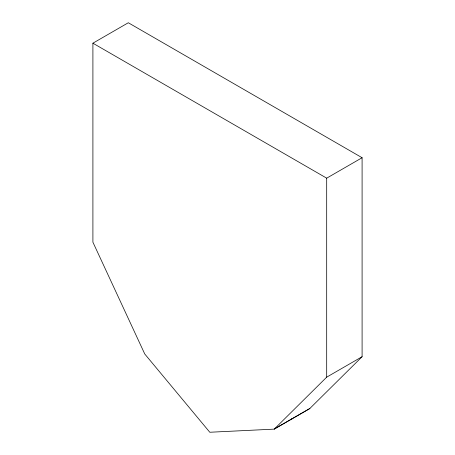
<?xml version="1.0" encoding="UTF-8"?>
<svg xmlns="http://www.w3.org/2000/svg" width="455" height="455" viewBox="0 0 455 455"><rect width="100%" height="100%" fill="white"/><g stroke="black" fill="none" stroke-linecap="round" stroke-linejoin="round"><path stroke-width="0.68" d="M274.24 429.128L326.69 377.155L362.095 356.714L362.095 157.726L128.31 22.75L92.905 43.191L92.905 242.179L144.758 354.001L209.8 432.25L274.24 429.128L309.639 408.687L362.095 356.714M92.905 43.191L326.69 178.167L362.095 157.726M274.479 428.894L309.878 408.453M326.69 178.167L326.69 377.155M291.496 419.066L291.257 419.3L291.86 419.271L291.496 419.066"/></g></svg>
